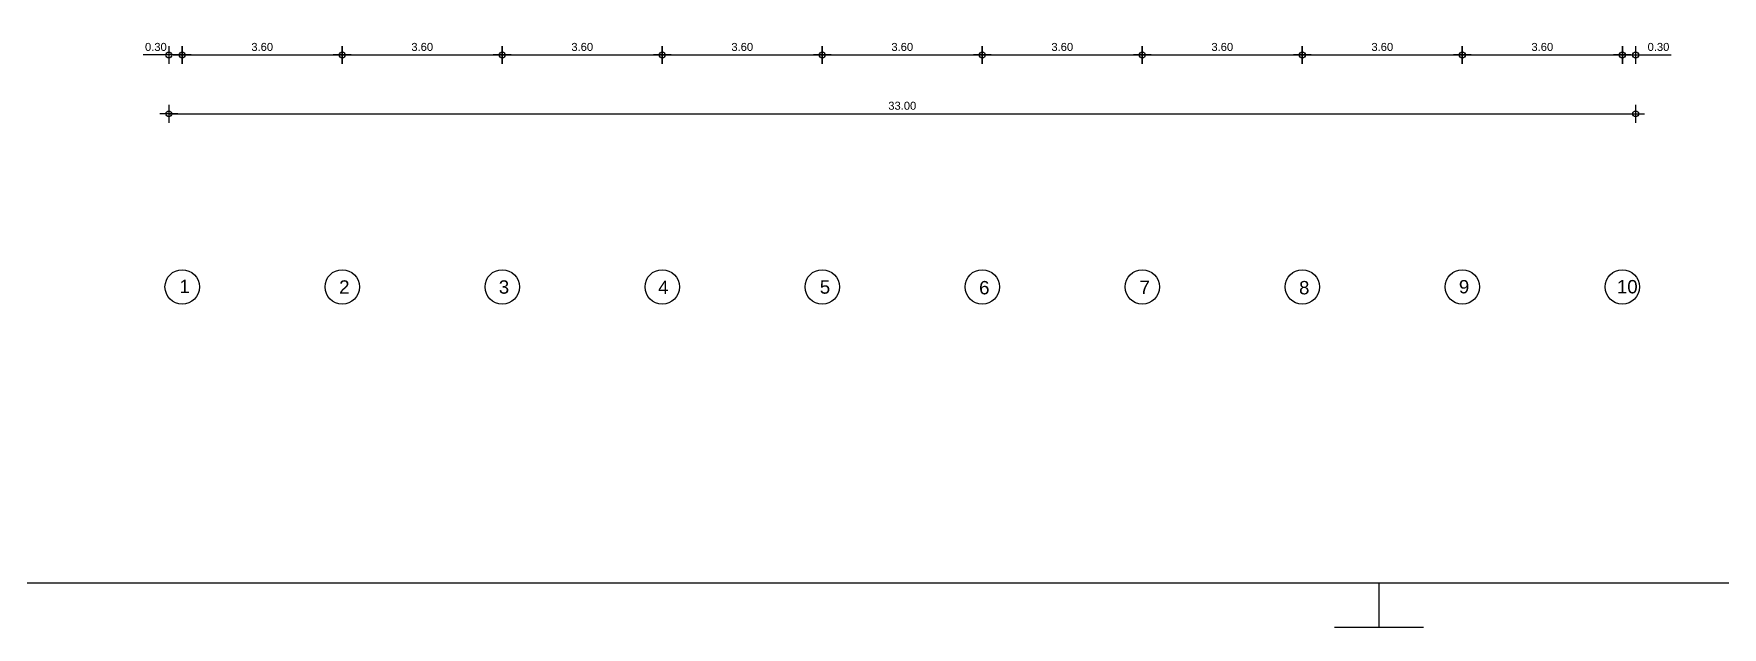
# Model space of a CAD drawing. Header units: metres. Extents: x -11 to 85, y -301 to 135.
# Drawn here: x 11.73 to 49.72, y -300.74 to -287.41 of the extents above; entities that cross this region are included whole.
import ezdxf

# ---------------------------------------------------------------- set-up
doc = ezdxf.new("R2010")
doc.units = ezdxf.units.M
doc.header["$LTSCALE"] = 0.036
doc.header["$PDMODE"] = 2
for name, color, linetype in [('arxitek ypogeio', 252, 'Continuous'), ('BORDER', 5, 'Continuous'), ('DIMBLK', 252, 'Continuous'), ('LAYER-ON', 4, 'Continuous'), ('MARKS', 2, 'Continuous')]:
    doc.layers.add(name, color=color, linetype=linetype)
doc.styles.add('COMU-N', font='arial.ttf')
doc.styles.get("Standard").update_dxf_attribs({"font": 'arial.ttf'})
doc.dimstyles.new('CADWDOT', dxfattribs={"dimscale": 0.1, "dimtxt": 1.8, "dimasz": 0.08, "dimexe": 2, "dimexo": 0, "dimgap": 0.09, "dimtad": 0, "dimrnd": 0.001, "dimzin": 0, "dimdsep": 46, "dimtxsty": 'Standard', "dimblk1": 'ARTDIM', "dimblk2": 'ARTDIM', "dimsah": 1, "dimcen": 0.09, "dimdle": 0.05, "dimse1": 1, "dimse2": 1, "dimadec": 0, "dimazin": 0, "dimtfac": 1, "dimtmove": 0, "dimatfit": 3, "dimldrblk": 'ARTDIM', "dimfxl": 2, "dimtvp": 0.9999, "dimtolj": 1, "dimtzin": 0, "dimarcsym": 0})

# ---------------------------------------------------------------- blocks, each defined once
blk = doc.blocks.new('ARTDIM')
at = {"layer": 'DIMBLK'}
for p, q in [((-24.9975, 0), (24.9975, 0)), ((0, -24.9975), (0, 24.9975))]:
    blk.add_line(p, q, dxfattribs=at)
blk.add_circle((0, 0), 8.25, dxfattribs=at)
blk = doc.blocks.new('*D1495')
at = {"layer": 'arxitek ypogeio', "color": 0, "lineweight": -2}
for p, q in [((14.774, -287.882), (14.199, -287.882)), ((15.066, -287.882), (14.782, -287.882))]:
    blk.add_line(p, q, dxfattribs=at)
at = {"layer": 'Defpoints', "color": 0, "transparency": 16777216}
for p in [(14.774, -285.39), (15.074, -285.39), (14.774, -287.882)]:
    blk.add_point(p, dxfattribs=at)
at = {"layer": 'arxitek ypogeio', "color": 0, "lineweight": -2, "xscale": 0.008, "yscale": 0.008, "zscale": 0.008, "rotation": 180}
blk.add_blockref('ARTDIM', (14.774, -287.882), dxfattribs=at)
at = {"layer": 'arxitek ypogeio', "color": 0, "lineweight": -2, "xscale": 0.008, "yscale": 0.008, "zscale": 0.008}
blk.add_blockref('ARTDIM', (15.074, -287.882), dxfattribs=at)
at = {"layer": 'arxitek ypogeio', "color": 0, "insert": (14.482, -287.702), "char_height": 0.18, "attachment_point": 5}
blk.add_mtext('\\A1;0.30', dxfattribs=at)
blk = doc.blocks.new('*D1496')
at = {"layer": 'arxitek ypogeio', "color": 0, "lineweight": -2}
blk.add_line((14.782, -289.204), (47.766, -289.204), dxfattribs=at)
at = {"layer": 'Defpoints', "color": 0, "transparency": 16777216}
for p in [(14.774, -285.985), (47.774, -285.985), (47.774, -289.204)]:
    blk.add_point(p, dxfattribs=at)
at = {"layer": 'arxitek ypogeio', "color": 0, "lineweight": -2, "xscale": 0.008, "yscale": 0.008, "zscale": 0.008, "rotation": 180}
blk.add_blockref('ARTDIM', (14.774, -289.204), dxfattribs=at)
at = {"layer": 'arxitek ypogeio', "color": 0, "lineweight": -2, "xscale": 0.008, "yscale": 0.008, "zscale": 0.008}
blk.add_blockref('ARTDIM', (47.774, -289.204), dxfattribs=at)
at = {"layer": 'arxitek ypogeio', "color": 0, "insert": (31.274, -289.024), "char_height": 0.18, "attachment_point": 5}
blk.add_mtext('\\A1;33.00', dxfattribs=at)
blk = doc.blocks.new('*D1497')
at = {"layer": 'arxitek ypogeio', "color": 0, "lineweight": -2}
blk.add_line((15.082, -287.882), (18.666, -287.882), dxfattribs=at)
at = {"layer": 'Defpoints', "color": 0, "transparency": 16777216}
for p in [(15.074, -285.39), (18.674, -287.882), (18.674, -291.098)]:
    blk.add_point(p, dxfattribs=at)
at = {"layer": 'arxitek ypogeio', "color": 0, "lineweight": -2, "xscale": 0.008, "yscale": 0.008, "zscale": 0.008, "rotation": 180}
blk.add_blockref('ARTDIM', (15.074, -287.882), dxfattribs=at)
at = {"layer": 'arxitek ypogeio', "color": 0, "lineweight": -2, "xscale": 0.008, "yscale": 0.008, "zscale": 0.008}
blk.add_blockref('ARTDIM', (18.674, -287.882), dxfattribs=at)
at = {"layer": 'arxitek ypogeio', "color": 0, "insert": (16.874, -287.702), "char_height": 0.18, "attachment_point": 5}
blk.add_mtext('\\A1;3.60', dxfattribs=at)
blk = doc.blocks.new('*D1498')
at = {"layer": 'arxitek ypogeio', "color": 0, "lineweight": -2}
blk.add_line((18.682, -287.882), (22.266, -287.882), dxfattribs=at)
at = {"layer": 'Defpoints', "color": 0, "transparency": 16777216}
for p in [(22.274, -287.882), (18.674, -291.098), (22.274, -291.098)]:
    blk.add_point(p, dxfattribs=at)
at = {"layer": 'arxitek ypogeio', "color": 0, "lineweight": -2, "xscale": 0.008, "yscale": 0.008, "zscale": 0.008, "rotation": 180}
blk.add_blockref('ARTDIM', (18.674, -287.882), dxfattribs=at)
at = {"layer": 'arxitek ypogeio', "color": 0, "lineweight": -2, "xscale": 0.008, "yscale": 0.008, "zscale": 0.008}
blk.add_blockref('ARTDIM', (22.274, -287.882), dxfattribs=at)
at = {"layer": 'arxitek ypogeio', "color": 0, "insert": (20.474, -287.702), "char_height": 0.18, "attachment_point": 5}
blk.add_mtext('\\A1;3.60', dxfattribs=at)
blk = doc.blocks.new('*D1499')
at = {"layer": 'arxitek ypogeio', "color": 0, "lineweight": -2}
blk.add_line((22.282, -287.882), (25.866, -287.882), dxfattribs=at)
at = {"layer": 'Defpoints', "color": 0, "transparency": 16777216}
for p in [(25.874, -287.882), (22.274, -291.098), (25.874, -291.098)]:
    blk.add_point(p, dxfattribs=at)
at = {"layer": 'arxitek ypogeio', "color": 0, "lineweight": -2, "xscale": 0.008, "yscale": 0.008, "zscale": 0.008, "rotation": 180}
blk.add_blockref('ARTDIM', (22.274, -287.882), dxfattribs=at)
at = {"layer": 'arxitek ypogeio', "color": 0, "lineweight": -2, "xscale": 0.008, "yscale": 0.008, "zscale": 0.008}
blk.add_blockref('ARTDIM', (25.874, -287.882), dxfattribs=at)
at = {"layer": 'arxitek ypogeio', "color": 0, "insert": (24.074, -287.702), "char_height": 0.18, "attachment_point": 5}
blk.add_mtext('\\A1;3.60', dxfattribs=at)
blk = doc.blocks.new('*D1500')
at = {"layer": 'arxitek ypogeio', "color": 0, "lineweight": -2}
blk.add_line((25.882, -287.882), (29.466, -287.882), dxfattribs=at)
at = {"layer": 'Defpoints', "color": 0, "transparency": 16777216}
for p in [(29.474, -287.882), (25.874, -291.098), (29.474, -291.098)]:
    blk.add_point(p, dxfattribs=at)
at = {"layer": 'arxitek ypogeio', "color": 0, "lineweight": -2, "xscale": 0.008, "yscale": 0.008, "zscale": 0.008, "rotation": 180}
blk.add_blockref('ARTDIM', (25.874, -287.882), dxfattribs=at)
at = {"layer": 'arxitek ypogeio', "color": 0, "lineweight": -2, "xscale": 0.008, "yscale": 0.008, "zscale": 0.008}
blk.add_blockref('ARTDIM', (29.474, -287.882), dxfattribs=at)
at = {"layer": 'arxitek ypogeio', "color": 0, "insert": (27.674, -287.702), "char_height": 0.18, "attachment_point": 5}
blk.add_mtext('\\A1;3.60', dxfattribs=at)
blk = doc.blocks.new('*D1501')
at = {"layer": 'arxitek ypogeio', "color": 0, "lineweight": -2}
blk.add_line((29.482, -287.882), (33.066, -287.882), dxfattribs=at)
at = {"layer": 'Defpoints', "color": 0, "transparency": 16777216}
for p in [(33.074, -287.882), (29.474, -291.098), (33.074, -291.098)]:
    blk.add_point(p, dxfattribs=at)
at = {"layer": 'arxitek ypogeio', "color": 0, "lineweight": -2, "xscale": 0.008, "yscale": 0.008, "zscale": 0.008, "rotation": 180}
blk.add_blockref('ARTDIM', (29.474, -287.882), dxfattribs=at)
at = {"layer": 'arxitek ypogeio', "color": 0, "lineweight": -2, "xscale": 0.008, "yscale": 0.008, "zscale": 0.008}
blk.add_blockref('ARTDIM', (33.074, -287.882), dxfattribs=at)
at = {"layer": 'arxitek ypogeio', "color": 0, "insert": (31.274, -287.702), "char_height": 0.18, "attachment_point": 5}
blk.add_mtext('\\A1;3.60', dxfattribs=at)
blk = doc.blocks.new('*D1502')
at = {"layer": 'arxitek ypogeio', "color": 0, "lineweight": -2}
blk.add_line((33.082, -287.882), (36.666, -287.882), dxfattribs=at)
at = {"layer": 'Defpoints', "color": 0, "transparency": 16777216}
for p in [(36.674, -287.882), (33.074, -291.098), (36.674, -291.098)]:
    blk.add_point(p, dxfattribs=at)
at = {"layer": 'arxitek ypogeio', "color": 0, "lineweight": -2, "xscale": 0.008, "yscale": 0.008, "zscale": 0.008, "rotation": 180}
blk.add_blockref('ARTDIM', (33.074, -287.882), dxfattribs=at)
at = {"layer": 'arxitek ypogeio', "color": 0, "lineweight": -2, "xscale": 0.008, "yscale": 0.008, "zscale": 0.008}
blk.add_blockref('ARTDIM', (36.674, -287.882), dxfattribs=at)
at = {"layer": 'arxitek ypogeio', "color": 0, "insert": (34.874, -287.702), "char_height": 0.18, "attachment_point": 5}
blk.add_mtext('\\A1;3.60', dxfattribs=at)
blk = doc.blocks.new('*D1503')
at = {"layer": 'arxitek ypogeio', "color": 0, "lineweight": -2}
blk.add_line((36.682, -287.882), (40.266, -287.882), dxfattribs=at)
at = {"layer": 'Defpoints', "color": 0, "transparency": 16777216}
for p in [(40.274, -287.882), (36.674, -291.098), (40.274, -291.098)]:
    blk.add_point(p, dxfattribs=at)
at = {"layer": 'arxitek ypogeio', "color": 0, "lineweight": -2, "xscale": 0.008, "yscale": 0.008, "zscale": 0.008, "rotation": 180}
blk.add_blockref('ARTDIM', (36.674, -287.882), dxfattribs=at)
at = {"layer": 'arxitek ypogeio', "color": 0, "lineweight": -2, "xscale": 0.008, "yscale": 0.008, "zscale": 0.008}
blk.add_blockref('ARTDIM', (40.274, -287.882), dxfattribs=at)
at = {"layer": 'arxitek ypogeio', "color": 0, "insert": (38.474, -287.702), "char_height": 0.18, "attachment_point": 5}
blk.add_mtext('\\A1;3.60', dxfattribs=at)
blk = doc.blocks.new('*D1504')
at = {"layer": 'arxitek ypogeio', "color": 0, "lineweight": -2}
blk.add_line((40.282, -287.882), (43.866, -287.882), dxfattribs=at)
at = {"layer": 'Defpoints', "color": 0, "transparency": 16777216}
for p in [(43.874, -287.882), (40.274, -291.098), (43.874, -291.098)]:
    blk.add_point(p, dxfattribs=at)
at = {"layer": 'arxitek ypogeio', "color": 0, "lineweight": -2, "xscale": 0.008, "yscale": 0.008, "zscale": 0.008, "rotation": 180}
blk.add_blockref('ARTDIM', (40.274, -287.882), dxfattribs=at)
at = {"layer": 'arxitek ypogeio', "color": 0, "lineweight": -2, "xscale": 0.008, "yscale": 0.008, "zscale": 0.008}
blk.add_blockref('ARTDIM', (43.874, -287.882), dxfattribs=at)
at = {"layer": 'arxitek ypogeio', "color": 0, "insert": (42.074, -287.702), "char_height": 0.18, "attachment_point": 5}
blk.add_mtext('\\A1;3.60', dxfattribs=at)
blk = doc.blocks.new('*D1505')
at = {"layer": 'arxitek ypogeio', "color": 0, "lineweight": -2}
blk.add_line((43.882, -287.882), (47.466, -287.882), dxfattribs=at)
at = {"layer": 'Defpoints', "color": 0, "transparency": 16777216}
for p in [(47.474, -287.882), (43.874, -291.098), (47.474, -291.098)]:
    blk.add_point(p, dxfattribs=at)
at = {"layer": 'arxitek ypogeio', "color": 0, "lineweight": -2, "xscale": 0.008, "yscale": 0.008, "zscale": 0.008, "rotation": 180}
blk.add_blockref('ARTDIM', (43.874, -287.882), dxfattribs=at)
at = {"layer": 'arxitek ypogeio', "color": 0, "lineweight": -2, "xscale": 0.008, "yscale": 0.008, "zscale": 0.008}
blk.add_blockref('ARTDIM', (47.474, -287.882), dxfattribs=at)
at = {"layer": 'arxitek ypogeio', "color": 0, "insert": (45.674, -287.702), "char_height": 0.18, "attachment_point": 5}
blk.add_mtext('\\A1;3.60', dxfattribs=at)
blk = doc.blocks.new('*D1506')
at = {"layer": 'arxitek ypogeio', "color": 0, "lineweight": -2}
for p, q in [((47.482, -287.882), (47.766, -287.882)), ((47.774, -287.882), (48.57, -287.882))]:
    blk.add_line(p, q, dxfattribs=at)
at = {"layer": 'Defpoints', "color": 0, "transparency": 16777216}
for p in [(47.774, -285.69), (47.774, -287.882), (47.474, -291.098)]:
    blk.add_point(p, dxfattribs=at)
at = {"layer": 'arxitek ypogeio', "color": 0, "lineweight": -2, "xscale": 0.008, "yscale": 0.008, "zscale": 0.008, "rotation": 180}
blk.add_blockref('ARTDIM', (47.474, -287.882), dxfattribs=at)
at = {"layer": 'arxitek ypogeio', "color": 0, "lineweight": -2, "xscale": 0.008, "yscale": 0.008, "zscale": 0.008}
blk.add_blockref('ARTDIM', (47.774, -287.882), dxfattribs=at)
at = {"layer": 'arxitek ypogeio', "color": 0, "insert": (48.287, -287.702), "char_height": 0.18, "attachment_point": 5}
blk.add_mtext('\\A1;0.30', dxfattribs=at)
blk = doc.blocks.new('art103')
at = {"layer": 'BORDER'}
blk.add_line((0.25, 0.25), (20.75, 0.25), dxfattribs=at)
at = {"layer": 'MARKS'}
for p, q in [((10.5, 0), (10.5, 0.25)), ((10.25, 0), (10.75, 0))]:
    blk.add_line(p, q, dxfattribs=at)

msp = doc.modelspace()

# ---------------------------------------------------------------- linework, layer by layer
at = {"layer": 'arxitek ypogeio'}
for centre in [(15.074, -293.095), (18.674, -293.095), (22.274, -293.095), (25.874, -293.095), (29.474, -293.095), (33.074, -293.095), (36.674, -293.095), (40.274, -293.095), (43.874, -293.095), (47.474, -293.095)]:
    msp.add_circle(centre, 0.387, dxfattribs=at)

# ---------------------------------------------------------------- block references
at = {"layer": 'LAYER-ON', "xscale": 4, "yscale": 4, "zscale": 4}
msp.add_blockref('art103', (0, -300.743), dxfattribs=at)

# ---------------------------------------------------------------- texts
at = {"layer": 'arxitek ypogeio', "style": 'COMU-N'}
for s, p in [('1', (15.012, -293.233)), ('2', (18.605, -293.247)), ('3', (22.197, -293.247)), ('4', (25.781, -293.254)), ('5', (29.419, -293.247)), ('6', (33.003, -293.262)), ('7', (36.612, -293.254)), ('8', (40.201, -293.262)), ('9', (43.797, -293.24)), ('10', (47.352, -293.24))]:
    msp.add_text(s, height=0.3, dxfattribs=at).set_placement(p)

# ---------------------------------------------------------------- dimensions: what is measured, and where the dimension line sits
at = {"layer": 'arxitek ypogeio'}
for base, p1, p2, picture, middle in [((14.774, -287.882), (15.074, -285.39), (14.774, -285.39), '*D1495', (14.482, -287.702)), ((18.674, -287.882), (15.074, -285.39), (18.674, -291.098), '*D1497', (16.874, -287.702)), ((47.774, -289.204), (14.774, -285.985), (47.774, -285.985), '*D1496', (31.274, -289.024)), ((22.274, -287.882), (18.674, -291.098), (22.274, -291.098), '*D1498', (20.474, -287.702)), ((25.874, -287.882), (22.274, -291.098), (25.874, -291.098), '*D1499', (24.074, -287.702)), ((29.474, -287.882), (25.874, -291.098), (29.474, -291.098), '*D1500', (27.674, -287.702)), ((33.074, -287.882), (29.474, -291.098), (33.074, -291.098), '*D1501', (31.274, -287.702)), ((36.674, -287.882), (33.074, -291.098), (36.674, -291.098), '*D1502', (34.874, -287.702)), ((40.274, -287.882), (36.674, -291.098), (40.274, -291.098), '*D1503', (38.474, -287.702)), ((43.874, -287.882), (40.274, -291.098), (43.874, -291.098), '*D1504', (42.074, -287.702)), ((47.474, -287.882), (43.874, -291.098), (47.474, -291.098), '*D1505', (45.674, -287.702))]:
    dim = msp.add_linear_dim(base=base, p1=p1, p2=p2, dimstyle='CADWDOT', dxfattribs=at)
    dim.commit()
    dim.dimension.update_dxf_attribs({"geometry": picture, "text_midpoint": middle})
dim = msp.add_linear_dim(base=(47.774, -287.882), p1=(47.474, -291.098), p2=(47.774, -285.69), dimstyle='CADWDOT', dxfattribs=at)
dim.commit()
dim.dimension.update_dxf_attribs({"geometry": '*D1506', "text_midpoint": (48.287, -287.882), "dimtype": 160})

doc.saveas('drawing.dxf')
